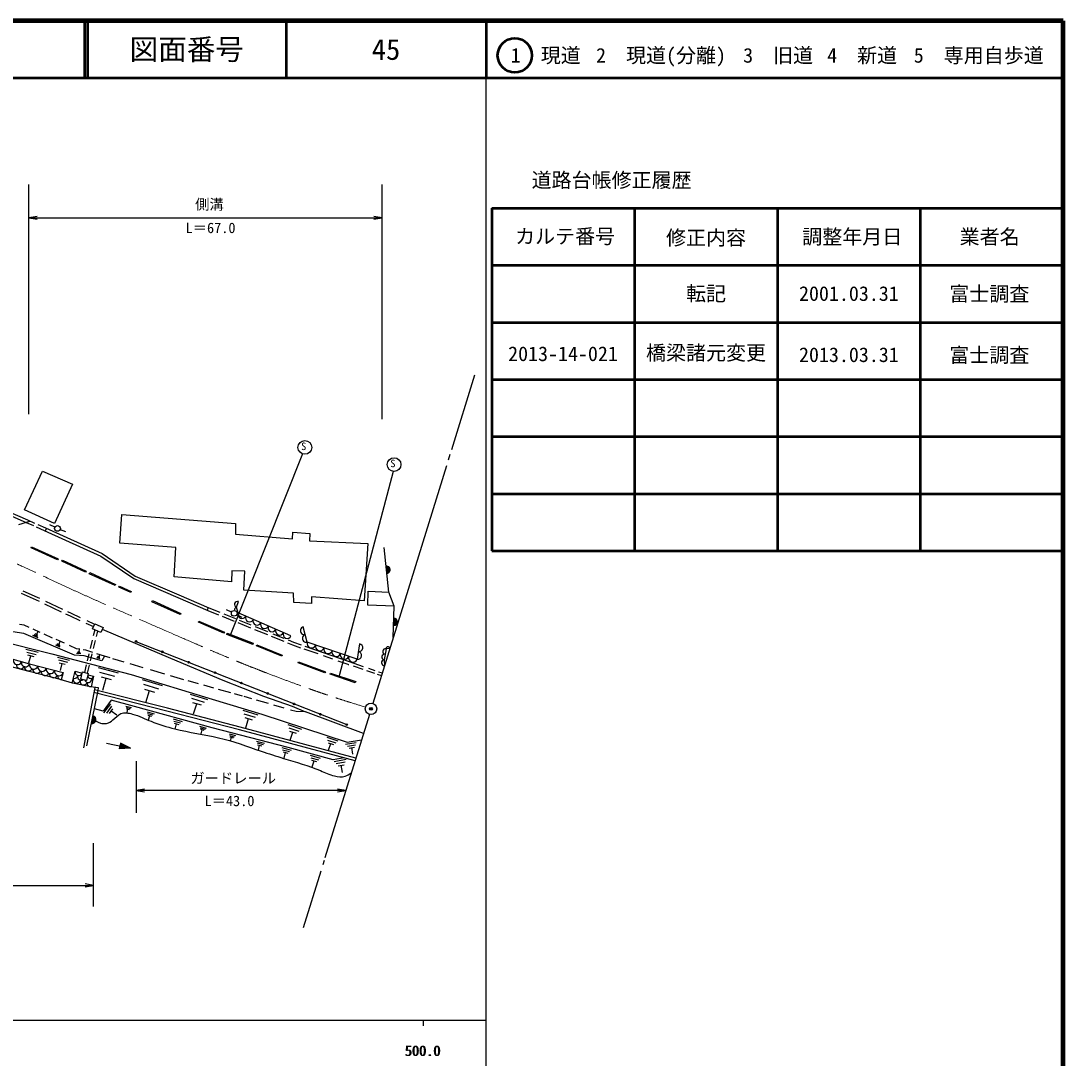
# Model space of a CAD drawing. Units: millimetres, scale not verified. Extents: x 40000 to 680000, y 20000 to 380000.
# Drawn here: x 497584 to 680000, y 198357 to 380000 of the extents above; entities that cross this region are included whole.
import ezdxf
from ezdxf.enums import TextEntityAlignment as Align

# ---------------------------------------------------------------- set-up
doc = ezdxf.new("R2010")
doc.units = ezdxf.units.MM
doc.header["$LTSCALE"] = 1000
doc.header["$PDMODE"] = 32
doc.header["$PDSIZE"] = 500
doc.linetypes.add('CHAIN', pattern=[18.5, 12, -1.5, 3.5, -1.5])
for name, color, linetype, lineweight in [('M-BGD', 7, 'Continuous', 25), ('M-BMK', 2, 'CHAIN', 13), ('M-BMK-SRVR', 3, 'Continuous', 25), ('M-STR-STR3', 7, 'Continuous', 25), ('M-STR-STRC', 7, 'Continuous', 25), ('M-TTL', 2, 'Continuous', 140), ('M-TTL-BAND', 7, 'Continuous', 25), ('M-TTL-FRAM', 2, 'Continuous', 50), ('M-TTL-LINE', 7, 'Continuous', 50), ('M-TTL-TXT', 7, 'Continuous', 13)]:
    doc.layers.add(name, color=color, linetype=linetype, lineweight=lineweight)
doc.layers.add('M-OTRS', color=6, linetype='Continuous')
doc.styles.add('ＭＳ ゴシック', font='')
doc.styles.get('ＭＳ ゴシック').set_extended_font_data('MS Gothic')

# ---------------------------------------------------------------- blocks, each defined once
blk = doc.blocks.new('open_arrow')
at = {"color": 0, "linetype": 'Continuous', "lineweight": -2}
blk.add_lwpolyline([(7.5, 1.25), (0, 0), (7.5, -1.25)], dxfattribs=at)

msp = doc.modelspace()

# ---------------------------------------------------------------- linework, layer by layer
at = {"layer": 'M-BGD'}
for p, q in [((498202, 294355), (501384, 301172)), ((501384, 301172), (506632, 298867)), ((480133, 300267), (498530, 292144)), ((480290, 300744), (498730, 292602)), ((506632, 298867), (503478, 291965)), ((503478, 291965), (498202, 294355)), ((497209, 291794), (499179, 292407)), ((498530, 292144), (499776, 291603)), ((498730, 292602), (499979, 292060)), ((514929, 288512), (515262, 293537)), ((515262, 293537), (535166, 291982)), ((535166, 291982), (535138, 290122)), ((500285, 291382), (501690, 290772)), ((500541, 291816), (501893, 291229)), ((501690, 290772), (511587, 286281)), ((502050, 291118), (501857, 290696)), ((501893, 291229), (511833, 286718)), ((503556, 291320), (502656, 291750)), ((504476, 290930), (505406, 290570)), ((535138, 290122), (545104, 289289)), ((545104, 289289), (545159, 290483)), ((545159, 290483), (548185, 290206)), ((548185, 290206), (548130, 288956)), ((524728, 287790), (514929, 288512)), ((548130, 288956), (558290, 288457)), ((558290, 288457), (557679, 278435)), ((499377, 287709), (499460, 287891)), ((504015, 285617), (499377, 287709)), ((499460, 287891), (504097, 285799)), ((511833, 286718), (517610, 282770)), ((524395, 282627), (524728, 287790)), ((561957, 279975), (561148, 287770)), ((504097, 285799), (504015, 285617)), ((504768, 285396), (504853, 285578)), ((508925, 283453), (504768, 285396)), ((504853, 285578), (509010, 283634)), ((511587, 286281), (517367, 282331)), ((509010, 283634), (508925, 283453)), ((509568, 283195), (509651, 283377)), ((514080, 281114), (509568, 283195)), ((509651, 283377), (514164, 281296)), ((517610, 282770), (525258, 279463)), ((534499, 283682), (534444, 281794)), ((536776, 283626), (534499, 283682)), ((536637, 280323), (536776, 283626)), ((514164, 281296), (514080, 281114)), ((514741, 280816), (514822, 280999)), ((514822, 280999), (516902, 280086)), ((517367, 282331), (525060, 279004)), ((534444, 281794), (524395, 282627)), ((497642, 279785), (500240, 278618)), ((497903, 280215), (500450, 279072)), ((516821, 279903), (514741, 280816)), ((516902, 280086), (516821, 279903)), ((525258, 279463), (530492, 277220)), ((545326, 279768), (536637, 280323)), ((545381, 278130), (545326, 279768)), ((557679, 278435), (548463, 279129)), ((548463, 279129), (548463, 277991)), ((558300, 277697), (558389, 280125)), ((558389, 280125), (561957, 279975)), ((562917, 277517), (561957, 279975)), ((500240, 278618), (500796, 278355)), ((500450, 279072), (500842, 278886)), ((501701, 277926), (504666, 276522)), ((501905, 278383), (504891, 276968)), ((520518, 278291), (520600, 278473)), ((525484, 276062), (520518, 278291)), ((520600, 278473), (525566, 276245)), ((525060, 279004), (530299, 276758)), ((535304, 277307), (535694, 278296)), ((535634, 276348), (535304, 277307)), ((548463, 277991), (545381, 278130)), ((562917, 277517), (558300, 277697)), ((562761, 272036), (562917, 277517)), ((505398, 276175), (506192, 275799)), ((505735, 276569), (506403, 276252)), ((506192, 275799), (507887, 275024)), ((506403, 276252), (507960, 275540)), ((525566, 276245), (525484, 276062)), ((530392, 277263), (530187, 276807)), ((530299, 276758), (532167, 276000)), ((530492, 277220), (532417, 276438)), ((532823, 275734), (534928, 274879)), ((533124, 276151), (535122, 275339)), ((534466, 276450), (533556, 276860)), ((535376, 276030), (536266, 275580)), ((544863, 272290), (535634, 276348)), ((498122, 272718), (486321, 274553)), ((498167, 274165), (497355, 274322)), ((499062, 273763), (498167, 274165)), ((508937, 274544), (510289, 273925)), ((509151, 274995), (510497, 274380)), ((510114, 273509), (510516, 274424)), ((510516, 274424), (511983, 273781)), ((511983, 273781), (511581, 272865)), ((528670, 274692), (528750, 274876)), ((533117, 272748), (528670, 274692)), ((528750, 274876), (533197, 272932)), ((535575, 274616), (537773, 273723)), ((535807, 275061), (537825, 274242)), ((538599, 273927), (540776, 273043)), ((547721, 271211), (547022, 273869)), ((506963, 268934), (498122, 272718)), ((500626, 271980), (499706, 272370)), ((500974, 272902), (499733, 273461)), ((500586, 272210), (499896, 272510)), ((500546, 272440), (500086, 272640)), ((500556, 273090), (500316, 272540)), ((503136, 271929), (501664, 272592)), ((511581, 272865), (510114, 273509)), ((510517, 273332), (510270, 272321)), ((510982, 273128), (510752, 272187)), ((511844, 273463), (523747, 268381)), ((533197, 272932), (533117, 272748)), ((533649, 272566), (533721, 272752)), ((538171, 270814), (533649, 272566)), ((533721, 272752), (538243, 271000)), ((538497, 273429), (540736, 272520)), ((541408, 272247), (543606, 271354)), ((541687, 272673), (543624, 271886)), ((489217, 270130), (499109, 267426)), ((492906, 271671), (502999, 269154)), ((498446, 269980), (500636, 269430)), ((504486, 270320), (503686, 270660)), ((505202, 270999), (503740, 271658)), ((504456, 270530), (503856, 270780)), ((504416, 270730), (504026, 270900)), ((504426, 271290), (504226, 270820)), ((507331, 270042), (506103, 270594)), ((507883, 269958), (507331, 270042)), ((510089, 271579), (509732, 270114)), ((510579, 271477), (510234, 270065)), ((517733, 271327), (554615, 256755)), ((538243, 271000), (538171, 270814)), ((538798, 270530), (538872, 270716)), ((543260, 268748), (538798, 270530)), ((538872, 270716), (543334, 268934)), ((544250, 271092), (545145, 270729)), ((544355, 271589), (545322, 271197)), ((545145, 270729), (546544, 270238)), ((545322, 271197), (546628, 270739)), ((547101, 270043), (549539, 269189)), ((547282, 270510), (555038, 267792)), ((556436, 268213), (547721, 271211)), ((556855, 270911), (556436, 268213)), ((561493, 270052), (561173, 268113)), ((562161, 270097), (561493, 270052)), ((499053, 266053), (490826, 268221)), ((498616, 269470), (500256, 269060)), ((498776, 268960), (499876, 268690)), ((498996, 267560), (499326, 268830)), ((502999, 269154), (516903, 265563)), ((503996, 268580), (506096, 268040)), ((508648, 268784), (506963, 268934)), ((508106, 269130), (507326, 269200)), ((508026, 269300), (507436, 269350)), ((507936, 269460), (507546, 269500)), ((507786, 269950), (507746, 269480)), ((508952, 269795), (508495, 269864)), ((511758, 267923), (508648, 268784)), ((510179, 269404), (508952, 269795)), ((509501, 269171), (509206, 267960)), ((510012, 269154), (509711, 267922)), ((511476, 268310), (510856, 268480)), ((512245, 268747), (510903, 269174)), ((511436, 268460), (510966, 268580)), ((511386, 268600), (511076, 268680)), ((511336, 269010), (511236, 268640)), ((512245, 268747), (511758, 267923)), ((513212, 268458), (512245, 268747)), ((515669, 267726), (513707, 268311)), ((523747, 268381), (532957, 264526)), ((543334, 268934), (543260, 268748)), ((550516, 268847), (552118, 268285)), ((499109, 267426), (504979, 265876)), ((504156, 268100), (505726, 267690)), ((504306, 267610), (505356, 267340)), ((504506, 266220), (504836, 267480)), ((509026, 267224), (508706, 265913)), ((509524, 267155), (509191, 265791)), ((511096, 266750), (514596, 265850)), ((519002, 266732), (516706, 267416)), ((522770, 265608), (520273, 266353)), ((546094, 267579), (546164, 267766)), ((550808, 265815), (546094, 267579)), ((546164, 267766), (550878, 266003)), ((553046, 267960), (554810, 267342)), ((554875, 267319), (554987, 267281)), ((555038, 267792), (557504, 266953)), ((555729, 267029), (557422, 266453)), ((558440, 266634), (559517, 266268)), ((561173, 268113), (561235, 267107)), ((504494, 264638), (499053, 266053)), ((506617, 264019), (504494, 264638)), ((504979, 265876), (504643, 264594)), ((506561, 264035), (507101, 266139)), ((507101, 266139), (508311, 265795)), ((508063, 264733), (508378, 265995)), ((509073, 264481), (508063, 264733)), ((508378, 265995), (509388, 265742)), ((509388, 265742), (509073, 264481)), ((509339, 265504), (510307, 265229)), ((510307, 265229), (509897, 263388)), ((511356, 265940), (513986, 265260)), ((511616, 265120), (513366, 264670)), ((511946, 262800), (512496, 264900)), ((516903, 265563), (531062, 261232)), ((518796, 264670), (522306, 263600)), ((526099, 264615), (523803, 265300)), ((532957, 264526), (540066, 261773)), ((550878, 266003), (550808, 265815)), ((551722, 265612), (551787, 265801)), ((556119, 264095), (551722, 265612)), ((551787, 265801), (556184, 264285)), ((558098, 266223), (559478, 265753)), ((559954, 265591), (560688, 265342)), ((560204, 266034), (560849, 265815)), ((509758, 263355), (506617, 264019)), ((510543, 263275), (508558, 252725)), ((509136, 253024), (511121, 262716)), ((511200, 263208), (509758, 263355)), ((523278, 259619), (510470, 262882)), ((511121, 262716), (511200, 263208)), ((519026, 263840), (521656, 263030)), ((519246, 263000), (520996, 262460)), ((519476, 260620), (520126, 262730)), ((528695, 263897), (526863, 264404)), ((531339, 263165), (529585, 263650)), ((534339, 262335), (532151, 262940)), ((556184, 264285), (556119, 264095)), ((523153, 259135), (510377, 262390)), ((513395, 261035), (511998, 259128)), ((517482, 259911), (513395, 261035)), ((527236, 262090), (530236, 261170)), ((527426, 261380), (529676, 260690)), ((531062, 261232), (539779, 258567)), ((536397, 261765), (534972, 262160)), ((537997, 261299), (536643, 261694)), ((540920, 260449), (538827, 261058)), ((540066, 261773), (545071, 259971)), ((511998, 259128), (510465, 259510)), ((512126, 258810), (513326, 260430)), ((512606, 258770), (513506, 259990)), ((513076, 258730), (513676, 259550)), ((514356, 258420), (513376, 259140)), ((515936, 260020), (516956, 259740)), ((516006, 259780), (516776, 259570)), ((516076, 259540), (516586, 259400)), ((516166, 258860), (516336, 259470)), ((531072, 256199), (517482, 259911)), ((535849, 255827), (523153, 259135)), ((535976, 256311), (523278, 259619)), ((527616, 260660), (529116, 260200)), ((527816, 258630), (528366, 260430)), ((536426, 259280), (539086, 258470)), ((543644, 259656), (541851, 260178)), ((545742, 259045), (544787, 259323)), ((545071, 259971), (547382, 259016)), ((547382, 259016), (545742, 259045)), ((519666, 259010), (520916, 258660)), ((519756, 258720), (520696, 258460)), ((519836, 258420), (520466, 258250)), ((519946, 257580), (520156, 258340)), ((524226, 257760), (525806, 257330)), ((524336, 257390), (525526, 257070)), ((536596, 258650), (538596, 258040)), ((536766, 258010), (538096, 257600)), ((536946, 256210), (537436, 257810)), ((539779, 258567), (554716, 253681)), ((557549, 255204), (547382, 259016)), ((524446, 257020), (525236, 256800)), ((524586, 255980), (524846, 256910)), ((528856, 256490), (530036, 256170)), ((528946, 256220), (529826, 255980)), ((529026, 255940), (529616, 255780)), ((529126, 255160), (529326, 255860)), ((544389, 252759), (531072, 256199)), ((556086, 250411), (535849, 255827)), ((556215, 250894), (535976, 256311)), ((544336, 256760), (546686, 255990)), ((544476, 256200), (546246, 255620)), ((544616, 255630), (545796, 255250)), ((544746, 254030), (545206, 255440)), ((534016, 255130), (535136, 254840)), ((534096, 254870), (534946, 254650)), ((534176, 254610), (534746, 254460)), ((534286, 253860), (534466, 254540)), ((538816, 253890), (540236, 253520)), ((538916, 253560), (539986, 253280)), ((551116, 254540), (553066, 253910)), ((551236, 254070), (552696, 253600)), ((551356, 253600), (552326, 253290)), ((554426, 253330), (556296, 253650)), ((554716, 253681), (557209, 254105)), ((512603, 253542), (516792, 252623)), ((515016, 253542), (514794, 252531)), ((516792, 252623), (514794, 252531)), ((515046, 253527), (514827, 252533)), ((515092, 253503), (514879, 252535)), ((515138, 253480), (514931, 252537)), ((515184, 253456), (514983, 252540)), ((516792, 252623), (515016, 253542)), ((515230, 253432), (515034, 252542)), ((515276, 253408), (515086, 252545)), ((515322, 253384), (515138, 252547)), ((515367, 253361), (515189, 252549)), ((515413, 253337), (515241, 252552)), ((515459, 253313), (515293, 252554)), ((515505, 253289), (515345, 252556)), ((515551, 253265), (515396, 252559)), ((515597, 253242), (515448, 252561)), ((515643, 253218), (515500, 252563)), ((515689, 253194), (515551, 252566)), ((515735, 253170), (515603, 252568)), ((515781, 253146), (515655, 252571)), ((515827, 253123), (515706, 252573)), ((515873, 253099), (515758, 252575)), ((515919, 253075), (515810, 252578)), ((515965, 253051), (515862, 252580)), ((516011, 253027), (515913, 252582)), ((516057, 253004), (515965, 252585)), ((516103, 252980), (516017, 252587)), ((516149, 252956), (516068, 252590)), ((516195, 252932), (516120, 252592)), ((516241, 252908), (516172, 252594)), ((516287, 252884), (516224, 252597)), ((516333, 252861), (516275, 252599)), ((516379, 252837), (516327, 252601)), ((516425, 252813), (516379, 252604)), ((516471, 252789), (516430, 252606)), ((516517, 252765), (516482, 252608)), ((516563, 252742), (516534, 252611)), ((516609, 252718), (516586, 252613)), ((516655, 252694), (516637, 252616)), ((516700, 252670), (516689, 252618)), ((516746, 252646), (516741, 252620)), ((539016, 253230), (539736, 253040)), ((539156, 252280), (539376, 253140)), ((543266, 252760), (544916, 252300)), ((543386, 252370), (544626, 252030)), ((543496, 251980), (544326, 251760)), ((543656, 250900), (543916, 251870)), ((552223, 250579), (544389, 252759)), ((551456, 252280), (551846, 253450)), ((554726, 253000), (556126, 253240)), ((555026, 252660), (555956, 252820)), ((555686, 251610), (555496, 252740)), ((548196, 251390), (549986, 250890)), ((548326, 250970), (549666, 250600)), ((548446, 250550), (549346, 250300)), ((548596, 249350), (548896, 250430)), ((554160, 250926), (552223, 250579)), ((552436, 250310), (554546, 250700)), ((552776, 249940), (554366, 250230)), ((553116, 249560), (554176, 249750)), ((553876, 248390), (553646, 249660))]:
    msp.add_line(p, q, dxfattribs=at)
for centre, radius in [((504002, 291114), 500), ((534923, 276248), 500), ((517733, 271327), 150), ((522343, 269505), 150), ((526953, 267684), 150), ((531563, 265862), 150), ((536174, 264041), 150), ((540784, 262220), 150), ((545394, 260398), 150), ((550004, 258577), 150), ((554615, 256755), 150)]:
    msp.add_circle(centre, radius, dxfattribs=at)
for centre, radius, start, end in [((561553, 283873), 650, 275.9287, 95.9287), ((561553, 283873), 600, 275.9287, 95.9287), ((561553, 283873), 550, 275.9287, 95.9287), ((561553, 283873), 500, 275.9287, 95.9287), ((561553, 283873), 450, 275.9287, 95.9287), ((561553, 283873), 400, 275.9287, 95.9287), ((561553, 283873), 350, 275.9287, 95.9287), ((561553, 283873), 300, 275.9287, 95.9287), ((561553, 283873), 250, 275.9287, 95.9287), ((561553, 283873), 200, 275.9287, 95.9287), ((561553, 283873), 150, 275.9287, 95.9287), ((561553, 283873), 100, 275.9287, 95.9287), ((561553, 283873), 50, 275.9287, 95.9287), ((535469, 276827), 507, 108.97041, 184.65653), ((535499, 277802), 532, 68.49857, 248.49857), ((535469, 276827), 507, 264.24139, 288.97041), ((536293, 276058), 720, 156.26818, 336.26818), ((537611, 275478), 720, 156.26818, 336.26818), ((538930, 274898), 720, 156.26818, 336.26818), ((540248, 274319), 720, 156.26818, 336.26818), ((541567, 273739), 720, 156.26818, 336.26818), ((547197, 273205), 687, 104.74356, 284.74356), ((562839, 274777), 650, 268.37473, 88.37473), ((562839, 274777), 600, 268.37473, 88.37473), ((562839, 274777), 550, 268.37473, 88.37473), ((562839, 274777), 500, 268.37473, 88.37473), ((562839, 274777), 450, 268.37473, 88.37473), ((562839, 274777), 400, 268.37473, 88.37473), ((562839, 274777), 350, 268.37473, 88.37473), ((562839, 274777), 300, 268.37473, 88.37473), ((562839, 274777), 250, 268.37473, 88.37473), ((562839, 274777), 200, 268.37473, 88.37473), ((562839, 274777), 150, 268.37473, 88.37473), ((562839, 274777), 100, 268.37473, 88.37473), ((562839, 274777), 50, 268.37473, 88.37473), ((542885, 273160), 720, 156.26818, 336.26818), ((544204, 272580), 720, 156.26818, 336.26818), ((547546, 271875), 687, 104.74356, 284.74356), ((548447, 270961), 768, 161.0149, 341.0149), ((549900, 270461), 768, 161.0149, 341.0149), ((551352, 269962), 768, 161.0149, 341.0149), ((556751, 270236), 683, 261.15819, 81.15819), ((561413, 269567), 491, 80.63349, 260.63349), ((561827, 270074), 335, 3.85251, 183.85251), ((496989, 268005), 732, 164.71257, 344.71257), ((552805, 269462), 768, 161.0149, 341.0149), ((554257, 268962), 768, 161.0149, 341.0149), ((555710, 268463), 768, 161.0149, 341.0149), ((556541, 268887), 683, 261.15819, 81.15819), ((561253, 268597), 491, 80.63349, 260.63349), ((497528, 267283), 732, 178.72433, 330.80442), ((498403, 267619), 732, 164.71257, 344.71257), ((498942, 266896), 732, 178.72433, 329.39892), ((499843, 267232), 759, 165.20892, 345.20892), ((500382, 266509), 759, 180.26003, 330.43538), ((501310, 266845), 759, 165.20892, 345.20892), ((502778, 266457), 759, 165.20892, 345.20892), ((561204, 267610), 504, 93.52651, 273.52651), ((501849, 266122), 759, 180.26003, 330.43538), ((503317, 265735), 759, 180.26003, 330.43538), ((504245, 266070), 759, 165.20892, 345.20892), ((504784, 265347), 759, 180.26003, 259.40443), ((507349, 264671), 629, 164.162, 344.162), ((506924, 265487), 629, 256.46478, 344.162), ((507706, 265967), 629, 164.162, 344.162), ((508142, 265152), 629, 164.162, 303.4453), ((508566, 264336), 629, 160.53633, 344.46195), ((509381, 264761), 629, 199.39217, 10.75688), ((509820, 265376), 529, 163.22349, 343.22349), ((509794, 264057), 629, 169.96871, 280.48242), ((510078, 257625), 650, 258.42212, 78.42212), ((510078, 257625), 600, 258.42212, 78.42212), ((510078, 257625), 550, 258.42212, 78.42212), ((510078, 257625), 500, 258.42212, 78.42212), ((510078, 257625), 450, 258.42212, 78.42212), ((510078, 257625), 400, 258.42212, 78.42212), ((510078, 257625), 350, 258.42212, 78.42212), ((510078, 257625), 300, 258.42212, 78.42212), ((510078, 257625), 250, 258.42212, 78.42212), ((510078, 257625), 200, 258.42212, 78.42212), ((510078, 257625), 150, 258.42212, 78.42212), ((510078, 257625), 100, 258.42212, 78.42212), ((510078, 257625), 50, 258.42212, 78.42212)]:
    msp.add_arc(centre, radius, start, end, dxfattribs=at)
msp.add_open_spline([(510122, 257835), (510559, 257506), (510996, 257176), (511512, 257024), (511862, 256921), (512248, 256898), (512602, 256979), (513011, 257071), (513377, 257300), (513707, 257584), (514169, 257982), (514558, 258489), (515070, 258704), (515662, 258954), (516418, 258811), (517113, 258613), (518305, 258275), (519317, 257777), (520383, 257342), (521706, 256801), (523112, 256357), (524531, 256010), (527078, 255386), (529670, 255072), (532196, 254462), (534723, 253852), (537184, 252945), (539655, 252112), (540955, 251673), (542258, 251255), (543572, 250852), (545739, 250186), (547937, 249559), (550009, 248706), (550809, 248376), (551590, 248013), (552462, 247786), (553085, 247623), (553755, 247530), (554335, 247718), (554726, 247845), (555077, 248099), (555428, 248354)], degree=3, knots=[0, 0, 0, 0, 1, 1, 1, 2, 2, 2, 3, 3, 3, 4, 4, 4, 5, 5, 5, 6, 6, 6, 7, 7, 7, 8, 8, 8, 9, 9, 9, 10, 10, 10, 11, 11, 11, 12, 12, 12, 13, 13, 13, 14, 14, 14, 14], dxfattribs=at)
at = {"layer": 'M-BMK'}
msp.add_open_spline([(467162, 296496), (470493, 295404), (473823, 294311), (477135, 293158), (479629, 292290), (482112, 291388), (484551, 290380), (486834, 289437), (489078, 288402), (491332, 287390), (493434, 286445), (495545, 285521), (497642, 284565), (500364, 283323), (503063, 282029), (505779, 280774), (510932, 278394), (516150, 276157), (521354, 273887), (525952, 271882), (530538, 269852), (535180, 267954), (538249, 266699), (541341, 265503), (544451, 264352), (547311, 263293), (550185, 262273), (553086, 261332), (554692, 260811), (556307, 260314), (557921, 259817)], degree=3, knots=[0, 0, 0, 0, 1, 1, 1, 2, 2, 2, 3, 3, 3, 4, 4, 4, 5, 5, 5, 6, 6, 6, 7, 7, 7, 8, 8, 8, 9, 9, 9, 10, 10, 10, 10], dxfattribs=at)
at = {"layer": 'M-BMK-SRVR'}
for p, q in [((576986, 317978), (572927, 304868)), ((572669, 304035), (572371, 303072)), ((572056, 302054), (559181, 260472)), ((558584, 258546), (550813, 233447)), ((550659, 232951), (550436, 232230)), ((550090, 231114), (547015, 221182))]:
    msp.add_line(p, q, dxfattribs=at)
msp.add_circle((558870, 259520), 1000, dxfattribs=at)
at = {"layer": 'M-OTRS'}
msp.add_point((558862, 259531), dxfattribs=at)
at = {"layer": 'M-STR-STR3'}
for p, q in [((498975, 311112), (498975, 351356)), ((560801, 310254), (560801, 351356)), ((498975, 345493), (560801, 345493)), ((517771, 250335), (517771, 241341)), ((554455, 245209), (517783, 245209)), ((510311, 224943), (510311, 235996)), ((377555, 228619), (510311, 228619))]:
    msp.add_line(p, q, dxfattribs=at)
at = {"layer": 'M-STR-STRC'}
for p, q in [((546862, 304183), (534283, 272534)), ((562741, 301110), (553279, 265286))]:
    msp.add_line(p, q, dxfattribs=at)
for centre in [(547289, 305304), (562894, 302300)]:
    msp.add_circle(centre, 1200, dxfattribs=at)
at = {"layer": 'M-TTL'}
for p, q in [((680000, 380000), (40000, 380000)), ((680000, 20000), (680000, 380000))]:
    msp.add_line(p, q, dxfattribs=at)
at = {"layer": 'M-TTL-BAND'}
for p, q in [((579000, 20000), (579000, 370000)), ((40000, 205000), (579000, 205000)), ((568000, 205000), (568000, 204000))]:
    msp.add_line(p, q, dxfattribs=at)
at = {"layer": 'M-TTL-FRAM'}
for p, q in [((580000, 347197), (580000, 287197)), ((580000, 347197), (680000, 347197)), ((580000, 287197), (680000, 287197))]:
    msp.add_line(p, q, dxfattribs=at)
at = {"layer": 'M-TTL-LINE'}
for p, q in [((508747, 380000), (508747, 370000)), ((509247, 380000), (509247, 370000)), ((543997, 380000), (543997, 370000)), ((579000, 380000), (579000, 370000)), ((40000, 370000), (680000, 370000)), ((605000, 347197), (605000, 287197)), ((630000, 347197), (630000, 287197)), ((655000, 347197), (655000, 287197)), ((580000, 337197), (680000, 337197)), ((580000, 327197), (680000, 327197)), ((580000, 317197), (680000, 317197)), ((580000, 307197), (680000, 307197)), ((580000, 297197), (680000, 297197))]:
    msp.add_line(p, q, dxfattribs=at)
msp.add_circle((584031, 373958), 3000, dxfattribs=at)

# ---------------------------------------------------------------- block references
at = {"layer": 'M-STR-STR3', "xscale": 193, "yscale": 193}
for p in [(498975, 345493), (517783, 245209)]:
    msp.add_blockref('open_arrow', p, dxfattribs=at)
at = {"layer": 'M-STR-STR3', "xscale": 193, "yscale": 193, "rotation": 180}
for p in [(560801, 345493), (554455, 245209), (510311, 228619)]:
    msp.add_blockref('open_arrow', p, dxfattribs=at)

# ---------------------------------------------------------------- texts
at = {"layer": 'M-STR-STR3', "style": 'ＭＳ ゴシック'}
for s, p in [('側溝', (528093, 346401)), ('L＝67.0', (526419, 342283)), ('ガードレール', (527244, 245919)), ('L＝43.0', (529730, 241939))]:
    msp.add_text(s, height=1833, dxfattribs=at).set_placement(p, align=Align.BOTTOM_LEFT)
at = {"layer": 'M-STR-STRC', "style": 'ＭＳ ゴシック'}
for p in [(546640, 304441), (562246, 301438)]:
    msp.add_text('S', height=1320, dxfattribs=at).set_placement(p, align=Align.BOTTOM_LEFT)
at = {"layer": 'M-TTL-BAND', "style": 'ＭＳ ゴシック'}
for p in [(567844, 198195), (568000, 198195)]:
    msp.add_text('500.0', height=1833, dxfattribs=at).set_placement(p, align=Align.BOTTOM_CENTER)
at = {"layer": 'M-TTL-TXT', "style": 'ＭＳ ゴシック'}
for s, height, p in [('図面番号', 3666, (526622, 375000)), ('45', 3666, (561497, 375000)), ('1\u3000現道', 2566, (589448, 373958)), ('2\u3000現道(分離)', 2566, (609619, 373958)), ('3\u3000旧道', 2566, (630121, 373958)), ('4\u3000新道', 2566, (644824, 373958)), ('5\u3000専用自歩道', 2566, (665228, 373958)), ('道路台帳修正履歴', 2566, (600968, 352113)), ('カルテ番号', 2566, (592839, 342277)), ('修正内容', 2566, (617509, 342023)), ('調整年月日', 2566, (643089, 342197)), ('業者名', 2566, (667134, 342197)), ('転記', 2566, (617500, 332245)), ('富士調査', 2566, (667077, 332189)), ('2001.03.31', 2566, (642500, 332245)), ('2013-14-021', 2566, (592465, 321703)), ('橋梁諸元変更', 2566, (617500, 321870)), ('富士調査', 2566, (667077, 321479)), ('2013.03.31', 2566, (642500, 321536))]:
    msp.add_text(s, height=height, dxfattribs=at).set_placement(p, align=Align.MIDDLE_CENTER)

doc.saveas('drawing.dxf')
